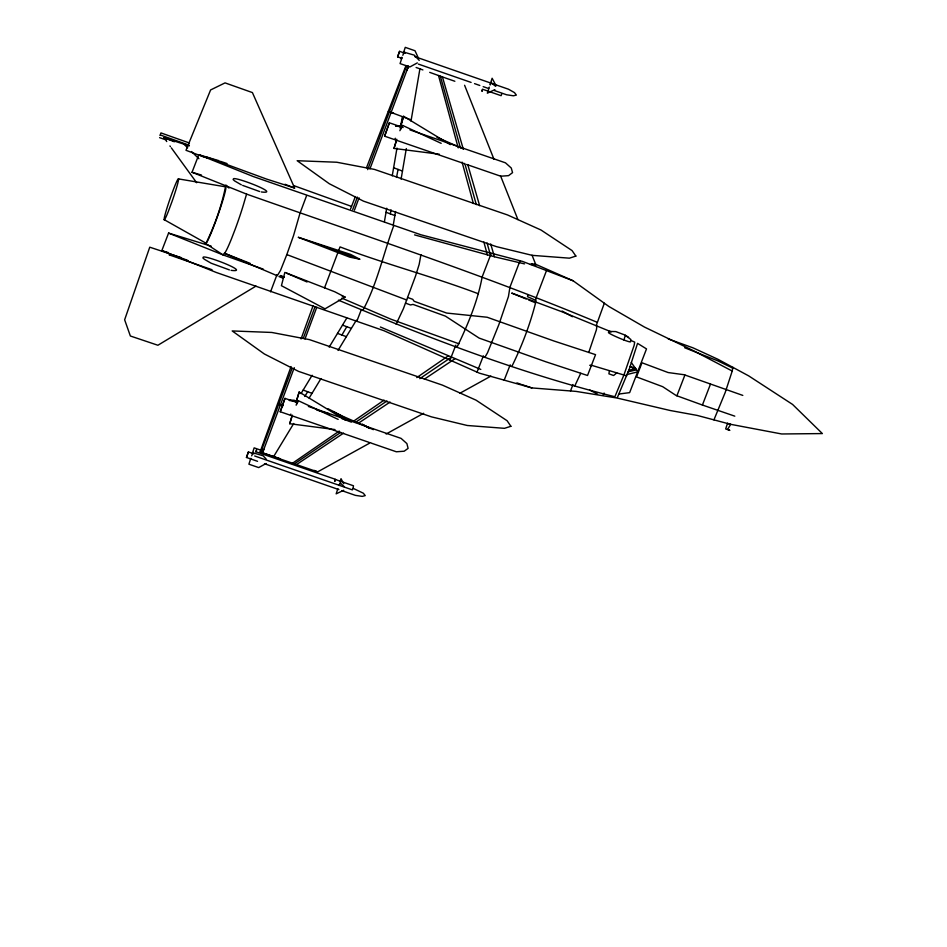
<?xml version="1.0" encoding="UTF-8"?>
<svg xmlns="http://www.w3.org/2000/svg" width="947" height="947" viewBox="0 0 947 947"><rect width="100%" height="100%" fill="white"/><g stroke="black" fill="none" stroke-linecap="round" stroke-linejoin="round"><path stroke-width="1.42" d="M164.151 219.597L164.245 218.26A21.698 1.385 -70.9 0 1 172.626 191.602A21.698 1.385 -70.9 0 1 178.462 180.25L177.882 182.878A21.698 1.385 -70.9 0 1 171.952 201.699L168.282 211.56A21.698 1.385 -70.9 0 1 164.127 219.633L206.067 243.237C214.673 225.374 221.527 206.257 225.504 186.819L178.545 178.912M457.33 345.963L457.223 346.827C467.806 324.643 477.738 301.312 482.13 277.009L491.197 253.429M485.042 357.055L487.516 352.781L498.868 324.608L508.444 296.506L509.936 287.19L520.01 260.78M482.319 89.349L481.976 91.386L482.757 89.314L501.117 95.683L501.886 93.623M528.757 300.033L535.327 302.709L536.061 297.985L546.502 270.593M596.125 325.851L604.328 303.218M609.43 370.668L608.909 373.828L613.62 375.509L616.757 372.869M732.244 370.975L732.848 367.329L732.339 367.803M420.965 254.66L419.166 264.367L415.567 275.968L403.422 308.651L396.106 324.194M384.423 221.634L386.719 208.233M392.236 175.846L396.982 148.087M400.735 126.105L402.345 116.611L388.27 111.403L393.644 113.166M393.277 224.913L395.574 211.524M401.09 179.137L406.31 148.561M410.998 121.121L419.912 68.847M630.797 340.411L634.703 342.116L634.17 345.264L624.002 374.752M257.548 461.319L246.457 457.46L248.41 451.932L253.95 453.862M248.41 451.932L246.457 457.46M401.765 58.323L397.61 56.867L399.551 51.339L405.103 53.269M399.551 51.339L397.61 56.867M396.533 177.444L398.048 169.418M390.294 213.856L391.052 209.843M369.235 442.427L280.241 411.744L284.988 398.367L297.37 402.629M284.988 398.367L280.241 411.744M464.397 163.689L384.624 136.19L389.371 122.802L403.126 127.549M389.371 122.802L384.624 136.19M625.198 335.712L623.931 339.997M603.002 395.408L604.091 393.029M290.492 415.212L290.824 414.088M335.013 429.583L289.735 423.723L292.221 415.248M295.985 402.392L299.157 392.022L345.904 420.373M292.268 415.461L289.735 423.723M296.091 402.475L299.157 392.022M338.186 419.403L298.341 400.699L296.139 405.186M394.97 139.375L395.301 138.238M439.337 154.231L394.011 148.43L396.734 139.221M396.604 140.073L394.011 148.43M400.273 127.218L403.611 116.292L450.346 144.654M400.143 128.058L403.611 116.292M441.184 143.34L402.617 125.418L399.871 130.71M219.1 160.73L198.811 154.716L192.04 172.259L246.575 194.111L244.279 201.865A33.098 2.368 -70.5 0 1 235.105 229.411L231.624 238.431A33.098 2.368 -70.5 0 1 224.451 253.263L223.113 254.944L168.578 233.092L161.807 250.647L216.342 272.499L383.926 330.704L479.407 373.177L531.8 387.915L576.036 391.395L617.053 398.036L670.133 410.489L697.205 415.425L730.741 424.339L781.677 433.975L822.363 433.572L792.58 404.44L748.663 375.864L717.944 359.292L693.05 347.857L668.239 338.931M266.166 463.485L258.673 467.581L248.907 464.196L250.813 458.324M252.245 453.696L254.151 447.86L261.123 450.287M253.192 452.844L263.1 455.767L266.095 458.916M400.983 58.714L401.836 57.234M403.351 53.198L405.257 47.35L415.011 50.747L418.681 58.702M417.319 62.893L409.826 66.988L400.072 63.591L401.954 57.755M404.322 52.274L414.253 55.139L419.249 60.383M343.714 490.274L336.173 493.837L337.866 488.664M340.127 481.396L341.027 478.697L343.69 483.728M344.317 486.782L340.257 482.923L339.05 485.468M494.867 89.657L487.35 93.185L489.279 87.088M490.167 84.401L492.12 78.258L496.121 85.798M491.256 82.803L495.47 86.201M710.428 384.269L702.414 405.032L676.146 395.515L662.687 386.684L636.538 376.906L641.983 362.772L668.132 372.55L684.148 374.74L742.803 395.408M588.75 352.462L596.385 329.876L596.941 326.04M370.632 442.592L317.612 471.89L260.07 452.027L291.072 366.548M301.063 338.943L313.043 305.822M261.585 450.133L260.792 452.275L292.031 368.478M262.52 452.844L263.822 449.328L260.91 452.299L260.129 452.05M255.785 451.885L256.554 449.813L256.223 451.849L335.546 479.371L334.776 481.443L335.108 479.407L353.48 485.775L353.136 487.812L352.367 489.871L254.672 455.981M303.277 338.328L315.079 306.65M262.508 452.903L294.268 367.673M304.993 338.967L316.795 307.219M406.985 70.125L408.145 67.024M270.558 291.818L277.009 274.618M306.627 195.555L299.974 213.3L293.534 235.614L286.728 254.838M286.657 255.003L280.513 270.416L277.27 275.766L224.451 253.263L250.174 263.373M352.71 209.571L357.374 197.094M367.696 169.631L406.654 65.828M354.427 210.198L359.079 197.805M369.934 168.897L408.524 66.006M623.777 375.32L614.887 396.734C520.01 373.142 428.423 337.937 338.41 300.163M570.508 390.957L572.994 384.506M159.96 135.48L160.954 132.923L189.447 143.009M350.579 208.932L355.362 196.562M366.501 167.714L406.003 65.532M356.77 321.4L361.352 309.551M393.81 225.481C383.381 253.654 377.237 283.78 362.808 310.474M676.892 395.799L684.906 375.024M449.908 360.345L455.791 345.182M477.016 372.135L483.372 355.859M510.208 364.808L504.195 380.149M580.736 373.284L574.722 386.08M324.525 287.864L340.044 246.907C385.536 264.213 432.708 276.5 478.259 293.724M490.179 84.958L491.434 82.271M402.806 55.269L404.499 51.742M251.665 455.838L253.334 452.37M339.204 484.982L340.257 482.923M617.408 397.397L629.199 369.33L637.556 343.359L646.505 348.91L629.637 392.638L619.302 393.976M713.931 419.864L725.248 392.389L732.22 371.035L693.24 350.591L644.433 327.046L608.814 306.437L573.124 280.786L534.854 263.917M296.47 404.061L298.341 400.699M400.439 129.254L402.617 125.418M511.865 366.418C521.927 345.927 530.19 324.182 535.801 302.046L535.327 302.709M341.926 335.025L346.78 326.703M301.016 393.609L312.131 375.261M329.165 347.135L346.78 318.074M309.148 398.083L320.974 378.551M338.02 350.426L356.344 320.181M273.482 456.845L293.748 423.463M304.768 396.45L307.68 391.75M339.251 431.063L292.09 463.521M353.787 421.036L384.068 400.143M416.775 377.593L448.274 355.871M340.79 432.353L293.913 464.172M355.374 422.445L386.968 400.972M419.781 378.67L451.376 357.197M295.997 464.918L343.583 433.122M358.262 423.309L390.081 402.061M424.351 379.167L454.951 358.735M255.986 286.101L157.9 345.253L130.366 336.007L124.637 319.79L149.756 247.191L168.779 253.476M345.051 297.086L325.034 308.84L281.425 285.698L284.846 272.428L334.836 291.806L345.051 297.086L342.258 296.233M386.151 434.01L423.64 413.283M459.851 393.277L490.877 376.125M628.642 370.348L635.709 368.549M626.618 374.621L637.899 371.84L631.294 362.488M628.015 371.887L635.78 370.017L630.146 366.359L635.567 368.395M171.49 254.376L187.837 260.437M608.826 331.414L615.81 331.592L624.937 335.025M395.704 126.152L400.924 126.353M289.285 400.439L294.375 400.321M289.533 400.451L296.648 400.699M524.52 263.882L495.305 256.968L414.573 234.892M530.202 264.343L535.872 264.817L532.06 255.228M261.325 191.957C282.111 194.585 236.466 176.888 233.495 178.734L233.151 179.587L234.596 180.901L241.343 184.831M231.08 270.345C251.795 272.985 206.564 255.335 203.262 257.111L202.918 257.963L204.363 259.277L211.11 263.207L229.399 269.895M359.718 259.17L349.68 257.134L298.388 237.342L359.718 259.17L350.65 254.412L298.388 237.342M609.702 332.397C601.724 331.071 633.981 344.968 630.359 341.299M259.632 191.519L242.657 185.399M531.74 263.645L535.872 264.817M192.04 172.259L201.51 175.077M168.578 233.092L211.252 246.184M161.807 250.647L168.566 252.648M591.413 365.66L589.863 365.199L591.295 365.944M591.544 365.305L626.689 375.852M316.677 410.004L329.189 413.78M181.007 257.525L170.578 254.27L169.122 254.826L212.033 269.729M165.334 139.623L163.961 137.741L189.317 145.885M203.854 156.965L186.003 150.301L210.601 89.953L225.043 82.886L252.411 92.581L294.612 188.039L266.474 179.042L205.795 156.788L206.6 157.983M282.952 405.588L277.589 403.824L282.916 405.813M260.91 452.299L279.874 458.597M516.932 382.908L521.099 384.316M522.484 384.778L531.8 387.915M702.414 405.032L734.801 416.159M220.426 161.321L227.067 163.582M410.004 129.917L505.461 162.825L511.273 168.033L512.552 172.638L508.575 175.645L500.714 176.213L466.587 164.447M684.681 347.75L717.708 360.807L732.718 368.099M308.367 406.429L401.09 438.39L406.89 443.587L408.098 448.381L404.191 451.21L396.331 451.778L371.425 443.184M414.81 56.642L508.515 89.231L514.505 92.628L516.364 95.091L513.392 95.789L506.562 94.771L494.192 90.462M418.408 64.1L471.097 82.425M474.53 83.62L479.809 85.467M483.183 86.639L488.688 88.544M445.599 78.045L454.856 81.264M293.617 185.565L351.479 206.399M353.231 488.392L363.352 493.221L365.246 495.612L362.239 496.382L355.421 495.364L341.666 490.582M264.485 463.734L338.919 489.623M160.611 135.09L189.151 145.199M263.337 269.173L223.113 254.944L205.783 243.639M159.617 137.658L166.412 140.061M416.112 67.486L422.907 69.924M429.713 72.363L444.676 77.725M411.199 119.89L402.345 116.611M246.575 194.111C363.897 235.507 482.177 274.251 597.024 322.229M407.719 297.5L412.714 299.311L414.17 301.3L446.641 313.055L487.149 317.245L553.829 340.956L595.556 354.652L587.531 375.486L545.803 361.766L479.135 338.091L445.457 316.144L412.975 304.389L410.536 304.958L405.541 303.147M458.952 343.808L391.123 319.269L341.879 298.151M380.398 326.999L480.804 369.425M406.748 300.021L286.811 254.589M393.621 167.773L402.475 171.052M386.021 212.27L394.875 215.561M342.506 325.117L351.361 328.396M337.499 333.38L346.353 336.67M303.158 390.069L312.013 393.348M341.654 418.467L351.349 422.113M573.124 280.786L522.519 261.419L420.93 234.773L253.346 176.568L198.811 154.716M278.963 276.583L283.082 278.158M294.612 188.039L285 184.274M163.961 137.741L174.378 141.778M284.195 277.151L280.123 275.541L284.183 277.258M526.13 298.968L511.7 293.085L562.755 312.072L611.229 331.864M463.438 148.916L436.969 137.327M597.533 394.106L589.673 390.022M286.728 273.221L307.053 281.993M314.191 470.387L317.612 471.89M535.718 300.353L527.538 296.66L527.822 294.541M373.367 429.654L342.554 416.183L328.064 408.773M562.092 311.03L572.45 316.712M334.291 412.217L345.525 418.42L333.084 411.554M369.886 428.494L362.18 424.209L369.579 428.375M625.434 335.416L630.903 339.511M625.411 335.321L628.607 337.345M183.931 144.145L187.695 147.815M191.507 151.532L198.917 158.753M225.871 185.02L228.973 188.051M166.27 140.914L166.731 141.553M169.939 145.945L170.401 146.584M171.336 147.874L196.656 182.724M464.598 85.266L493.979 159.285M500.501 175.728L517.914 219.586M463.237 148.999L442.438 76.932M467.747 164.589L479.644 205.7M490.712 243.971L494.405 256.732M460.396 147.803L440.343 76.174M464.776 163.429L476.305 204.611M487.054 242.953L490.641 255.726M458.206 147.874L438.52 75.523M462.089 162.138L473.37 203.51M483.87 242.018L487.362 254.861M407.447 65.639L407.648 68.302M225.469 186.772A30.257 2.166 -70.5 0 1 215.525 221.835L212.341 230.085A30.257 2.166 -70.5 0 1 205.31 242.953M727.521 423.368L725.662 428.944L729.829 430.4L727.616 429.287L730.741 424.339L727.521 423.368M575.871 256.069L569.431 258.176L532.202 255.347L496.465 246.646L363.482 201.143L329.307 183.742L297.169 160.718L336.753 162.233L374.467 169.418L507.45 214.922L540.974 230.003L572.059 250.576L575.871 256.069M510.895 426.292L504.479 428.328L467.25 425.487L431.489 416.869L298.506 371.366L264.331 353.965L232.193 330.941L271.777 332.456L309.491 339.642L442.474 385.145L476.021 400.155L507.107 420.728L510.895 426.292M399.089 126.377L396.213 126.188L399.066 126.413"/></g></svg>
